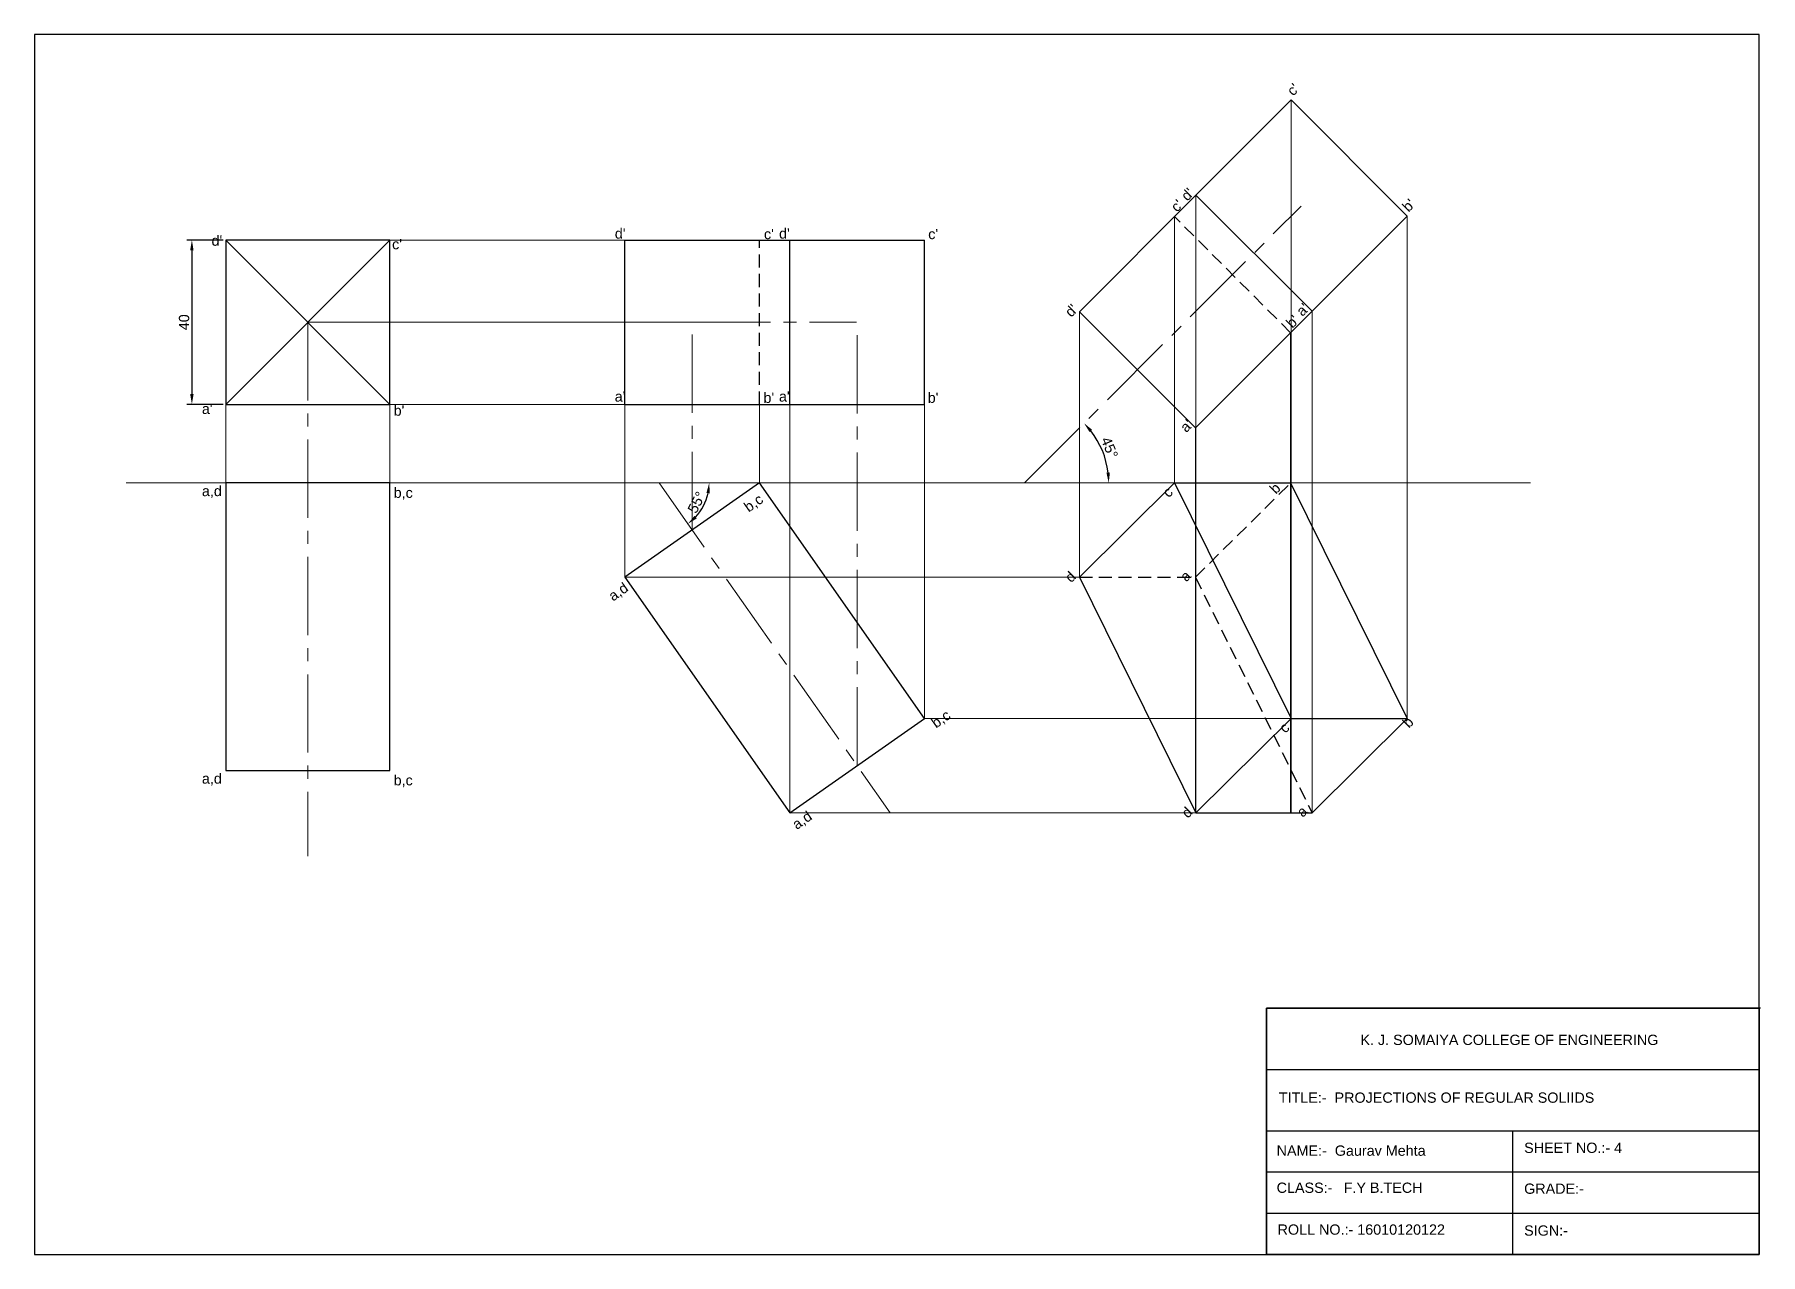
# Model space of a CAD drawing. Header units: millimetres. Extents: x -1 to 875, y 0 to 797.
# Drawn here: x 454.5 to 874.9, y 499.8 to 796.8 of the extents above; entities that cross this region are included whole.
import ezdxf

# ---------------------------------------------------------------- set-up
doc = ezdxf.new("R2010")
doc.units = ezdxf.units.MM
doc.linetypes.add('CENTER2', pattern=[28.575, 19.05, -3.175, 3.175, -3.175])
doc.linetypes.add('HIDDEN2', pattern=[4.7625, 3.175, -1.5875])
doc.styles.get("Standard").update_dxf_attribs({"font": 'arial.ttf'})
doc.dimstyles.new('ISO-25', dxfattribs={"dimtxt": 2.5, "dimasz": 2.5, "dimexe": 1.25, "dimexo": 0.625, "dimtad": 1, "dimtxsty": 'Standard', "dimcen": 2.5, "dimadec": 0, "dimazin": 0, "dimtfac": 1, "dimtmove": 0, "dimatfit": 3, "dimfxl": 1, "dimarcsym": 0})

# ---------------------------------------------------------------- blocks, each defined once
blk = doc.blocks.new('*D20')
at = {"color": 0, "lineweight": -2, "transparency": 16777216}
blk.add_arc((695.6, 687.64), 20.55, 6.9734, 38.0266, dxfattribs=at)
at = {"color": 0, "transparency": 16777216}
for points in [[(711.48, 700.03), (712.1, 700.58), (710.13, 702.18)], [(716.42, 690.17), (715.59, 690.11), (716.15, 687.64)]]:
    blk.add_solid(points, dxfattribs=at)
at = {"layer": 'Defpoints', "color": 0, "transparency": 16777216}
for p in [(763, 755.05), (715.45, 692.96), (476.88, 687.64), (695.6, 687.64), (818.83, 687.64)]:
    blk.add_point(p, dxfattribs=at)
at = {"color": 0, "transparency": 16777216, "insert": (716.34, 696.24), "char_height": 2.5, "attachment_point": 5, "rotation": 292.5}
blk.add_mtext('45°', dxfattribs=at)
blk = doc.blocks.new('*D21')
at = {"color": 0, "lineweight": -2, "transparency": 16777216}
blk.add_arc((606.68, 687.64), 12.15, 316.8063, 348.1937, dxfattribs=at)
at = {"color": 0, "transparency": 16777216}
for points in [[(618.17, 685.2), (619, 685.12), (618.84, 687.64)], [(615.82, 679.01), (615.27, 679.64), (613.66, 677.69)]]:
    blk.add_solid(points, dxfattribs=at)
at = {"layer": 'Defpoints', "color": 0, "transparency": 16777216}
for p in [(476.88, 687.64), (606.68, 687.64), (818.83, 687.64), (616.43, 680.39), (662.9, 607.36)]:
    blk.add_point(p, dxfattribs=at)
at = {"color": 0, "transparency": 16777216, "insert": (615.78, 682.91), "char_height": 2.5, "attachment_point": 5, "rotation": 62.5}
blk.add_mtext('55°', dxfattribs=at)
blk = doc.blocks.new('*D22')
at = {"color": 0, "lineweight": -2, "transparency": 16777216}
for p, q in [((500.48, 746.76), (491.61, 746.76)), ((492.86, 744.26), (492.86, 709.26)), ((500.48, 706.76), (491.61, 706.76))]:
    blk.add_line(p, q, dxfattribs=at)
at = {"color": 0, "transparency": 16777216}
for points in [[(492.44, 744.26), (493.27, 744.26), (492.86, 746.76)], [(492.44, 709.26), (493.27, 709.26), (492.86, 706.76)]]:
    blk.add_solid(points, dxfattribs=at)
at = {"layer": 'Defpoints', "color": 0, "transparency": 16777216}
for p in [(501.1, 746.76), (492.86, 706.76), (501.1, 706.76)]:
    blk.add_point(p, dxfattribs=at)
at = {"color": 0, "transparency": 16777216, "insert": (490.96, 726.76), "char_height": 2.5, "attachment_point": 5, "rotation": 90}
blk.add_mtext('40', dxfattribs=at)

msp = doc.modelspace()

# ---------------------------------------------------------------- linework, layer by layer
for p, q in [((732.16, 752.488), (760.55, 780.878)), ((760.55, 780.878), (788.835, 752.594)), ((708.991, 729.319), (737.381, 757.709)), ((765.665, 729.425), (737.381, 757.709)), ((760.444, 724.204), (788.835, 752.594)), ((541.1, 746.761), (501.1, 746.761)), ((501.1, 746.761), (501.1, 706.761)), ((541.1, 706.761), (541.1, 746.761)), ((598.334, 746.761), (638.485, 746.761)), ((598.334, 706.761), (598.334, 746.761)), ((631.1, 746.761), (671.251, 746.761)), ((638.485, 706.761), (638.485, 746.761)), ((671.251, 706.761), (671.251, 746.761)), ((737.275, 701.034), (708.991, 729.319)), ((737.275, 701.034), (765.559, 729.319)), ((501.1, 706.761), (541.1, 706.761)), ((598.334, 706.761), (638.334, 706.761)), ((631.1, 706.761), (671.251, 706.761)), ((501.1, 687.645), (501.1, 617.645)), ((541.1, 687.645), (501.1, 687.645)), ((541.1, 617.645), (541.1, 687.645)), ((631.1, 687.645), (598.334, 664.702)), ((671.251, 630.304), (631.1, 687.645)), ((708.991, 664.702), (732.16, 687.645)), ((732.16, 687.645), (760.444, 687.645)), ((732.16, 687.645), (760.55, 630.304)), ((760.444, 687.645), (788.835, 630.304)), ((598.334, 664.702), (638.485, 607.361)), ((708.991, 664.702), (737.381, 607.361)), ((638.485, 607.361), (671.251, 630.304)), ((737.381, 607.361), (760.55, 630.304)), ((760.55, 630.304), (788.835, 630.304)), ((765.665, 607.361), (788.835, 630.304)), ((501.1, 617.645), (541.1, 617.645)), ((737.381, 607.361), (765.665, 607.361)), ((754.532, 559.808), (874.532, 559.808)), ((754.532, 529.808), (754.532, 559.808)), ((754.532, 499.808), (754.532, 559.808)), ((874.532, 559.808), (874.532, 529.808)), ((754.532, 544.808), (874.532, 544.808)), ((874.532, 529.808), (754.532, 529.808)), ((814.532, 499.808), (814.532, 529.808)), ((874.532, 529.808), (874.532, 499.808)), ((874.532, 519.808), (754.532, 519.808)), ((874.532, 509.808), (754.532, 509.808)), ((874.532, 499.808), (754.532, 499.808)), ((874.532, 499.808), (754.532, 499.808))]:
    msp.add_line(p, q)
at = {"lineweight": 9}
for p, q in [((760.55, 780.878), (760.55, 607.361)), ((737.381, 757.709), (737.381, 607.361)), ((732.16, 752.488), (732.16, 687.645)), ((788.835, 752.594), (788.835, 630.304)), ((501.1, 746.761), (541.1, 706.761)), ((501.1, 706.761), (541.1, 746.761)), ((541.1, 746.761), (598.334, 746.761)), ((708.991, 729.319), (708.991, 664.702)), ((765.665, 729.425), (765.665, 607.361)), ((521.1, 726.761), (614.717, 726.761)), ((760.444, 724.204), (760.444, 607.361)), ((501.1, 706.761), (501.1, 687.645)), ((541.1, 706.761), (541.1, 687.645)), ((541.1, 706.761), (598.334, 706.761)), ((598.334, 664.702), (598.334, 706.761)), ((631.1, 687.645), (631.1, 706.761)), ((638.485, 607.361), (638.485, 706.761)), ((671.251, 630.304), (671.251, 706.761)), ((737.275, 701.034), (737.275, 607.361)), ((476.884, 687.645), (818.835, 687.645)), ((598.334, 664.702), (708.991, 664.702)), ((671.251, 630.304), (788.835, 630.304)), ((638.485, 607.361), (737.381, 607.361))]:
    msp.add_line(p, q, dxfattribs=at)
at = {"linetype": 'CENTER2', "lineweight": 9}
for p, q in [((695.601, 687.645), (763.002, 755.045)), ((521.1, 726.761), (521.1, 596.761)), ((614.717, 676.173), (614.717, 726.761)), ((614.717, 726.761), (654.717, 726.761)), ((654.868, 618.833), (654.868, 726.761)), ((606.685, 687.645), (662.9, 607.361))]:
    msp.add_line(p, q, dxfattribs=at)
at = {"linetype": 'HIDDEN2'}
for p, q in [((760.444, 724.204), (732.16, 752.488)), ((631.1, 706.761), (631.1, 746.761)), ((737.275, 664.702), (760.444, 687.645)), ((708.991, 664.702), (737.275, 664.702)), ((737.275, 664.702), (765.665, 607.361))]:
    msp.add_line(p, q, dxfattribs=at)
msp.add_lwpolyline([(454.532, 499.808), (874.532, 499.808), (874.532, 796.808), (454.532, 796.808)], close=True)
msp.add_lwpolyline([(874.868, 559.808), (754.532, 559.808), (754.532, 499.808)])

# ---------------------------------------------------------------- texts
at = {"linetype": 'CENTER2', "char_height": 2.5, "attachment_point": 1}
for s, insert, rotation in [("c'", (759.278, 783.461), 45), ("c'", (730.994, 755.177), 45), ("d'", (733.502, 757.873), 45), ("b'", (787.369, 755.195), 45), ("a'", (761.539, 729.8), 45), ("d'", (705.218, 729.589), 45), ("b'", (759.085, 726.911), 45), ("a'", (733.255, 701.516), 45), ('c', (728.979, 685.665), 45), ('b', (755.072, 686.528), 45), ('b,c', (627.001, 682.458), 35), ('d', (705.218, 664.972), 45), ('a', (733.255, 665.184), 45), ('a,d', (593.99, 660.787), 35), ('b,c', (672.629, 629.884), 35), ('c', (757.369, 628.324), 45), ('b', (787.475, 629.57), 45), ('a,d', (638.738, 605.18), 35), ('d', (733.609, 607.631), 45), ('a', (761.646, 607.843), 45)]:
    msp.add_mtext_dynamic_manual_height_columns(s, width=5.17623, gutter_width=12.5, heights=[0], dxfattribs=dict(at, insert=insert, rotation=rotation))
for s, insert in [("d'", (595.858, 749.62)), ("c'", (632.177, 749.487)), ("d'", (635.858, 749.62)), ("c'", (672.177, 749.487)), ("d'", (497.642, 747.886)), ("c'", (541.619, 747.022)), ("a'", (495.297, 706.929)), ("b'", (541.989, 706.51)), ("a'", (595.833, 709.944)), ("b'", (632.053, 709.637)), ("a'", (635.833, 709.944)), ("b'", (672.053, 709.637)), ('a,d', (495.297, 686.929)), ('b,c', (541.989, 686.51)), ('a,d', (495.297, 616.929)), ('b,c', (541.989, 616.51))]:
    msp.add_mtext_dynamic_manual_height_columns(s, width=5.17623, gutter_width=12.5, heights=[0], dxfattribs=dict(at, insert=insert))
at = {"char_height": 2.5, "attachment_point": 1}
for s, width, insert in [('\\pxt4;K. J. SOMAIYA COLLEGE OF ENGINEERING', 87.15588, (777.44, 553.305)), ('TITLE:-  PROJECTIONS OF REGULAR SOLIIDS', 113.42918, (757.559, 539.244)), ('NAME:-  Gaurav Mehta', 60, (757.035, 526.338)), ('SHEET NO.:- 4', 53.55076, (817.309, 527.033)), ('GRADE:-', 60, (817.309, 517.076)), ('ROLL NO.:- 16010120122', 57.2652, (757.267, 507.12)), ('SIGN:-', 54.01441, (817.309, 506.888))]:
    msp.add_mtext_dynamic_manual_height_columns(s, width=width, gutter_width=12.5, heights=[0], dxfattribs=dict(at, insert=insert))
at = {"insert": (757.035, 517.308), "char_height": 2.5, "width": 53.08712, "attachment_point": 1}
msp.add_mtext('\\pxi-6.52933,l6.52933,t6.52933;CLASS:-^IF.Y B.TECH', dxfattribs=at)

# ---------------------------------------------------------------- dimensions: what is measured, and where the dimension line sits
for base, line2, picture, middle in [((715.454, 692.965), ((695.601, 687.645), (763.002, 755.045)), '*D20', (716.342, 696.236)), ((616.434, 680.387), ((606.685, 687.645), (662.9, 607.361)), '*D21', (615.783, 682.908))]:
    dim = msp.add_angular_dim_2l(base=base, line1=((476.884, 687.645), (818.835, 687.645)), line2=line2, dimstyle='ISO-25')
    dim.commit()
    dim.dimension.update_dxf_attribs({"geometry": picture, "text_midpoint": middle})
dim = msp.add_linear_dim(base=(492.857, 706.761), p1=(501.1, 746.761), p2=(501.1, 706.761), angle=90, dimstyle='ISO-25')
dim.commit()
dim.dimension.update_dxf_attribs({"geometry": '*D22', "text_midpoint": (490.955, 726.761)})

doc.saveas('drawing.dxf')
